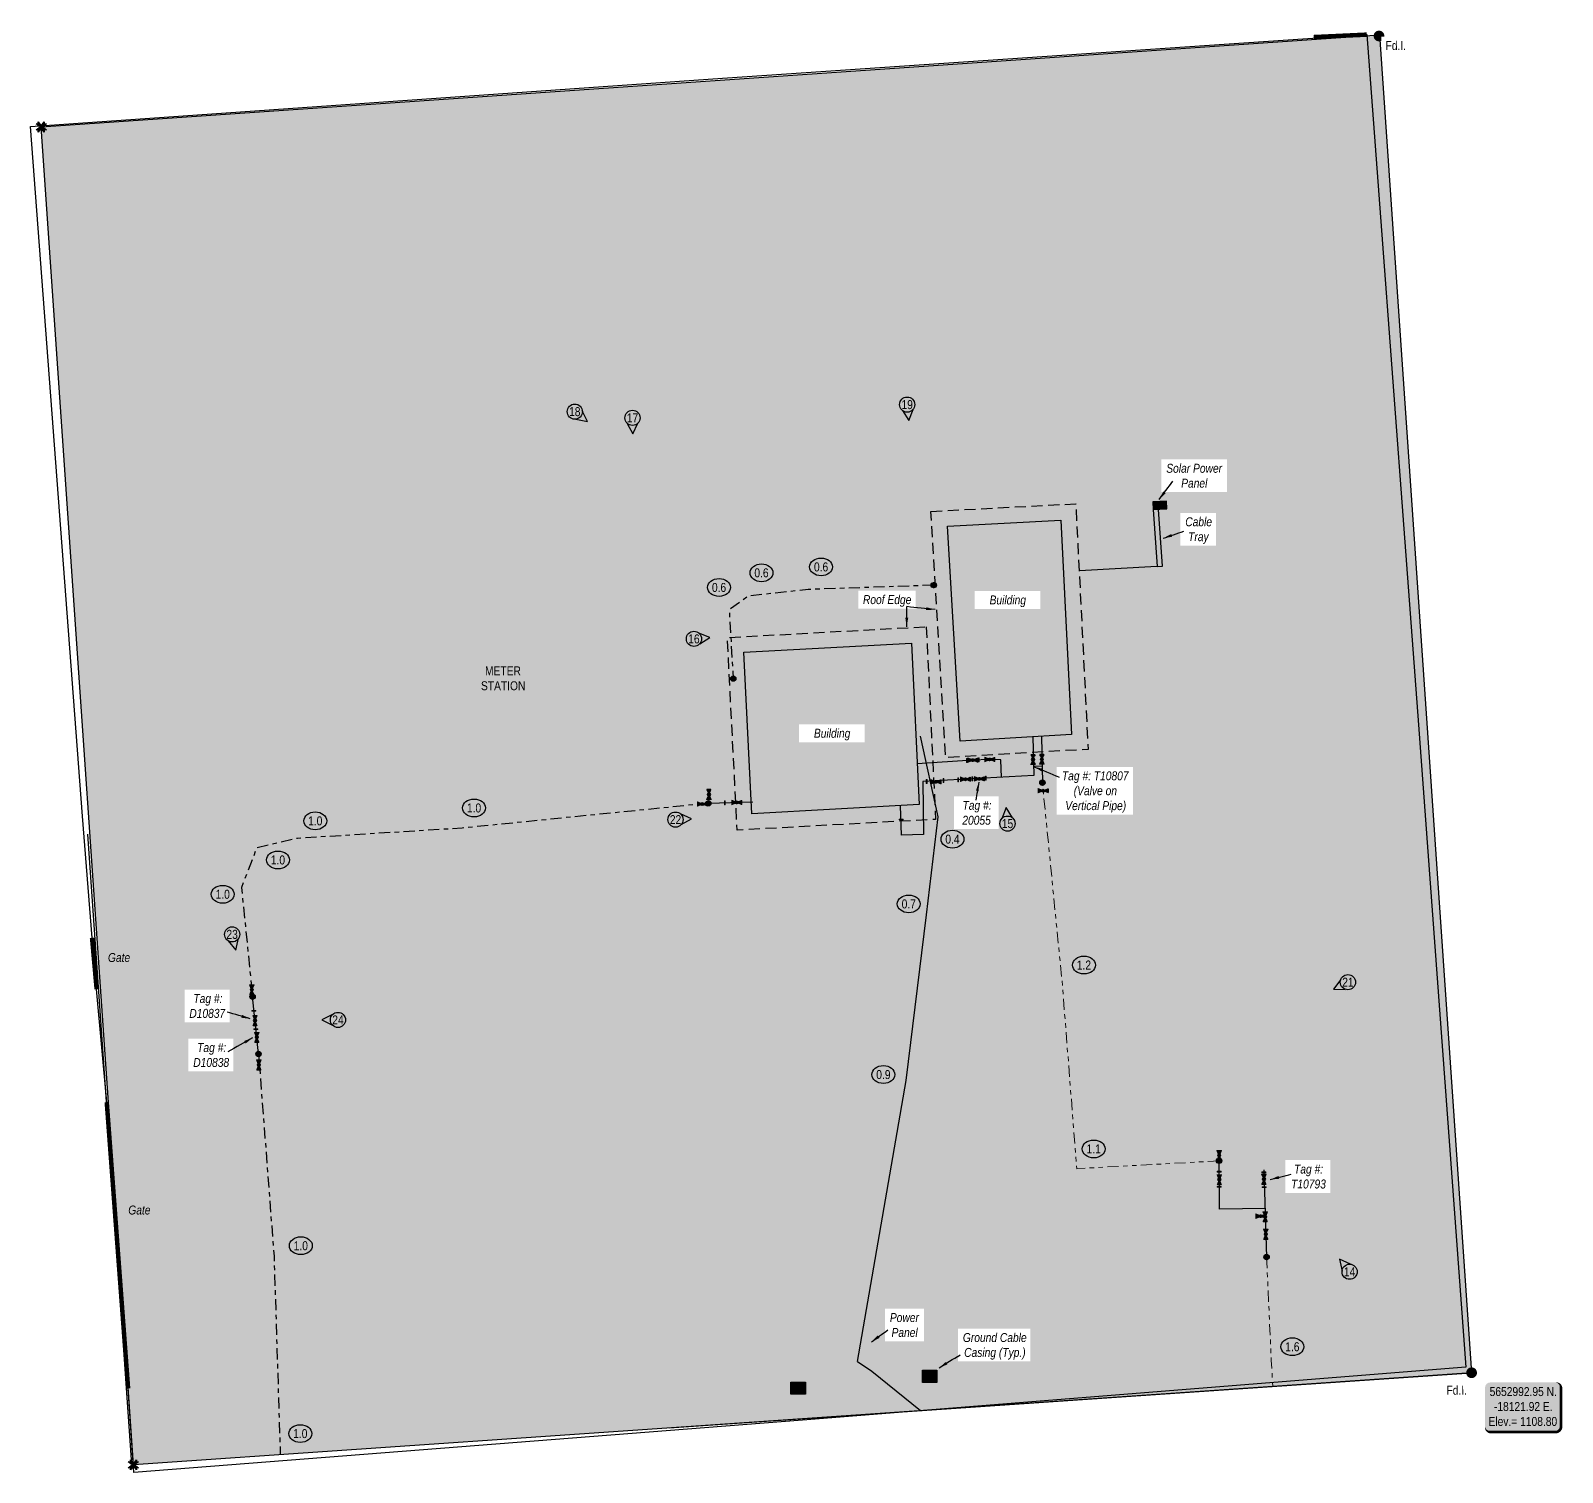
# Model space of a CAD drawing. Extents: x -19176 to -17597, y 5652440 to 5654285.
# Drawn here: x -17836.72 to -17802.46, y 5652828.64 to 5652860.9 of the extents above; entities that cross this region are included whole.
import ezdxf
from ezdxf.enums import TextEntityAlignment as Align

# ---------------------------------------------------------------- set-up
doc = ezdxf.new("R2010")
doc.units = 0
doc.header["$LTSCALE"] = 5
for name, pattern in [('CENTERLINEX3', [5, 2.5, -1, 0.5, -1]), ('CENTERLINEX33', [6.5, 2.5, -1, 0.5, -1, 0.5, -1]), ('DASHED3', [0.75, 0.5, -0.25])]:
    doc.linetypes.add(name, pattern=pattern)
for name, color, linetype in [('AS-CABLE', 224, 'foc-CABLE'), ('AS-CABLE-T', 224, 'foc-CABLE'), ('AS-FENCE', 48, 'foc-FENCE'), ('AS-FENCE-DASH', 48, 'foc-FENCE-DASH'), ('AS-PIPE-AG-CLIENT HIGH PRESSURE', 240, 'Continuous'), ('AS-PIPE-AG-CLIENT LOW PRESSURE', 182, 'Continuous'), ('AS-POWER-BURIED-ATCO PIPELINES', 241, 'foc-POWER_BURIED'), ('AS-SYMBOL', 7, 'Continuous'), ('CG-NOTES', 7, 'Continuous'), ('DETAIL-T', 7, 'Continuous'), ('F-RW', 190, 'Continuous'), ('L-MON', 1, 'Continuous'), ('L-TITLEDB-T', 4, 'Continuous'), ('P-ELEVATION', 7, 'Continuous'), ('P-PROPOSED', 10, 'Continuous'), ('P-PROPOSED-H', 21, 'Continuous')]:
    doc.layers.add(name, color=color, linetype=linetype)
for name, color, linetype, lineweight in [('AS-GENERAL', 48, 'Continuous', 18), ('EXISTING PIPE (EXIST OR HP)', 240, 'CENTERLINEX33', 20), ('T-TEXT', 48, 'Continuous', 18)]:
    doc.layers.add(name, color=color, linetype=linetype, lineweight=lineweight)
doc.layers.add('AS-STRUCTURE', color=7, linetype='Continuous', lineweight=30, true_color=0x595959)
doc.layers.add('EXISTING PIPE IP', color=7, linetype='CENTERLINEX3', lineweight=30, true_color=0x3800e0)
doc.layers.add('AS-STRUCTURE-H', color=7, linetype='Continuous', true_color=0xa8a8a8)
doc.layers.add('AS-STRUCTURE-T', color=7, linetype='Continuous', true_color=0x454545)
doc.styles.add('0.20', font='ARIALN.TTF', dxfattribs={"height": 0.2})
doc.styles.add('80', font='ARIALN.TTF', dxfattribs={"height": 10})
doc.styles.add('80L', font='ARIALN.TTF', dxfattribs={"height": 10})
doc.styles.add('foc-LtypeFont', font='ARIALN.TTF', dxfattribs={"height": 7.35})
doc.linetypes.add('foc-CABLE', pattern='A,2,-1,["C",foc-LtypeFont,S=0.2,R=0,X=-0.625,Y=-0.75],-1.24,8', length=12.24)
doc.linetypes.add('foc-FENCE', pattern='A,10,-1,["X",foc-LtypeFont,S=0.2,R=0,X=-0.625,Y=-0.75],-1.24', length=12.24)
doc.linetypes.add('foc-FENCE-DASH', pattern='A,0.5,-0.5,1,-0.5,1,-0.5,1,-0.5,1,-0.5,["X",foc-LtypeFont,S=0.2,R=0,X=-0.625,Y=-0.75],-0.5', length=7.5)
doc.linetypes.add('foc-POWER_BURIED', pattern='A,10,-1,["P",foc-LtypeFont,S=0.2,R=0,X=-0.425,Y=-0.75],-2', length=13)
doc.dimstyles.new('Compass 100', dxfattribs={"dimscale": 0.1, "dimtxt": 0.18, "dimasz": 2, "dimexe": 0.2, "dimexo": 0.0625, "dimgap": 0.5, "dimtad": 0, "dimtih": 1, "dimtoh": 1, "dimzin": 0, "dimdsep": 46, "dimtxsty": '0.20', "dimcen": 0.1, "dimse1": 1, "dimse2": 1, "dimclrd": 256, "dimclrt": 256, "dimaunit": 1, "dimadec": 4, "dimazin": 0, "dimtfac": 0.06, "dimtofl": 0, "dimtmove": 0, "dimatfit": 0, "dimfxl": 0.2, "dimtolj": 1, "dimtzin": 0, "dimlwd": -1, "dimarcsym": 0})

# ---------------------------------------------------------------- blocks, each defined once
blk = doc.blocks.new('*U39')
h = blk.add_hatch(color=254)
edge = h.paths.add_edge_path()
edge.add_line((-36.5, -28.5), (36.5, -28.5))
edge.add_arc((36.5, -22.5), 6, 270, 360)
edge.add_line((42.5, -22.5), (42.5, 21))
edge.add_arc((36.5, 21), 6, 0, 90)
edge.add_line((36.5, 27), (-36.5, 27))
edge.add_arc((-36.5, 21), 6, 90, 180)
edge.add_line((-42.5, 21), (-42.5, -22.5))
edge.add_arc((-36.5, -22.5), 6, 180, 270)
at = {"color": 1, "flags": 128}
blk.add_lwpolyline([(-36.5, -28.5, 3, 3, 0), (36.5, -28.5, 3, 3, 0.414214), (42.5, -22.5, 3, 3, 0), (42.5, 21, 3, 0, 0.414214), (36.5, 27, 0, 0, 0), (-36.5, 27, 0, 0, 0.414214), (-42.5, 21, 0, 0, 0), (-42.5, -22.5, 0, 3, 0.414214)], format="xyseb", close=True, dxfattribs=at)
blk.add_lwpolyline([(-37.5, -26.3, 0, 10, 0), (0, 0, 5, 5, 0)], format="xyseb", dxfattribs=at)
at = {"color": 1, "style": '80'}
blk.add_attdef('ENTER_TEXT_001', (-36, -5), '', height=10, dxfattribs=at)
blk = doc.blocks.new('*U103')
at = {"layer": 'CG-NOTES', "color": 182}
blk.add_lwpolyline([(0.8, 8.4), (-11.5, 13.9), (-8.4, 0.8)], dxfattribs=at)
blk.add_circle((0, 0), 8.49, dxfattribs=at)
at = {"color": 182, "style": '80L'}
blk.add_attdef('#', text='', height=10, dxfattribs=at).set_placement((0, 0), align=Align.MIDDLE_CENTER)
blk = doc.blocks.new('*U101')
at = {"layer": 'P-ELEVATION'}
h = blk.add_hatch(color=111, dxfattribs=at)
h.dxf.hatch_style = 1
edge = h.paths.add_edge_path()
edge.add_ellipse((0, 0), major_axis=(-12.8, 0), ratio=0.779302, start_angle=0, end_angle=360)
at = {"layer": 'P-ELEVATION', "color": 7, "flags": 128}
blk.add_lwpolyline([(0, 0, 12.5, 0, 0), (-22.7, -16, 0, 0, 0)], format="xyseb", dxfattribs=at)
at = {"layer": 'P-ELEVATION', "color": 7}
blk.add_ellipse((0, 0), major_axis=(-12.8, 0), ratio=0.779302, dxfattribs=at)
at = {"layer": 'P-ELEVATION', "style": '80'}
blk.add_attdef('ELEVATION', text='', height=10, dxfattribs=at).set_placement((0, 0), align=Align.MIDDLE_CENTER)
blk = doc.blocks.new('*U100')
at = {"layer": 'P-ELEVATION'}
h = blk.add_hatch(color=111, dxfattribs=at)
h.dxf.hatch_style = 1
edge = h.paths.add_edge_path()
edge.add_ellipse((0, 0), major_axis=(-12.8, 0), ratio=0.779302, start_angle=0, end_angle=360)
at = {"layer": 'P-ELEVATION', "color": 7, "flags": 128}
blk.add_lwpolyline([(0, 0, 12.5, 0, 0), (-30, -11.6, 0, 0, 0)], format="xyseb", dxfattribs=at)
at = {"layer": 'P-ELEVATION', "color": 7}
blk.add_ellipse((0, 0), major_axis=(-12.8, 0), ratio=0.779302, dxfattribs=at)
at = {"layer": 'P-ELEVATION', "style": '80'}
blk.add_attdef('ELEVATION', text='', height=10, dxfattribs=at).set_placement((0, 0), align=Align.MIDDLE_CENTER)
blk = doc.blocks.new('*U102')
at = {"layer": 'P-ELEVATION'}
h = blk.add_hatch(color=111, dxfattribs=at)
h.dxf.hatch_style = 1
edge = h.paths.add_edge_path()
edge.add_ellipse((0, 0), major_axis=(-12.8, 0), ratio=0.779302, start_angle=0, end_angle=360)
at = {"layer": 'P-ELEVATION', "color": 7, "flags": 128}
blk.add_lwpolyline([(0, 0, 12.5, 0, 0), (25.3, -6.7, 0, 0, 0)], format="xyseb", dxfattribs=at)
at = {"layer": 'P-ELEVATION', "color": 7}
blk.add_ellipse((0, 0), major_axis=(-12.8, 0), ratio=0.779302, dxfattribs=at)
at = {"layer": 'P-ELEVATION', "style": '80'}
blk.add_attdef('ELEVATION', text='', height=10, dxfattribs=at).set_placement((0, 0), align=Align.MIDDLE_CENTER)
blk = doc.blocks.new('*U98')
at = {"layer": 'P-ELEVATION'}
h = blk.add_hatch(color=111, dxfattribs=at)
h.dxf.hatch_style = 1
edge = h.paths.add_edge_path()
edge.add_ellipse((0, 0), major_axis=(-12.8, 0), ratio=0.779302, start_angle=0, end_angle=360)
at = {"layer": 'P-ELEVATION', "color": 7, "flags": 128}
blk.add_lwpolyline([(0, 0, 12.5, 0, 0), (-23.6, -15, 0, 0, 0)], format="xyseb", dxfattribs=at)
at = {"layer": 'P-ELEVATION', "color": 7}
blk.add_ellipse((0, 0), major_axis=(-12.8, 0), ratio=0.779302, dxfattribs=at)
at = {"layer": 'P-ELEVATION', "style": '80'}
blk.add_attdef('ELEVATION', text='', height=10, dxfattribs=at).set_placement((0, 0), align=Align.MIDDLE_CENTER)
blk = doc.blocks.new('*U96')
at = {"layer": 'P-ELEVATION'}
h = blk.add_hatch(color=111, dxfattribs=at)
h.dxf.hatch_style = 1
edge = h.paths.add_edge_path()
edge.add_ellipse((0, 0), major_axis=(-12.8, 0), ratio=0.779302, start_angle=0, end_angle=360)
at = {"layer": 'P-ELEVATION', "color": 7, "flags": 128}
blk.add_lwpolyline([(0, 0, 12.5, 0, 0), (-18.9, -22.1, 0, 0, 0)], format="xyseb", dxfattribs=at)
at = {"layer": 'P-ELEVATION', "color": 7}
blk.add_ellipse((0, 0), major_axis=(-12.8, 0), ratio=0.779302, dxfattribs=at)
at = {"layer": 'P-ELEVATION', "style": '80'}
blk.add_attdef('ELEVATION', text='', height=10, dxfattribs=at).set_placement((0, 0), align=Align.MIDDLE_CENTER)
blk = doc.blocks.new('*U97')
at = {"layer": 'P-ELEVATION'}
h = blk.add_hatch(color=111, dxfattribs=at)
h.dxf.hatch_style = 1
edge = h.paths.add_edge_path()
edge.add_ellipse((0, 0), major_axis=(-12.8, 0), ratio=0.779302, start_angle=0, end_angle=360)
at = {"layer": 'P-ELEVATION', "color": 7, "flags": 128}
blk.add_lwpolyline([(0, 0, 12.5, 0, 0), (-24.7, -16, 0, 0, 0)], format="xyseb", dxfattribs=at)
at = {"layer": 'P-ELEVATION', "color": 7}
blk.add_ellipse((0, 0), major_axis=(-12.8, 0), ratio=0.779302, dxfattribs=at)
at = {"layer": 'P-ELEVATION', "style": '80'}
blk.add_attdef('ELEVATION', text='', height=10, dxfattribs=at).set_placement((0, 0), align=Align.MIDDLE_CENTER)
blk = doc.blocks.new('*U99')
at = {"layer": 'P-ELEVATION'}
h = blk.add_hatch(color=111, dxfattribs=at)
h.dxf.hatch_style = 1
edge = h.paths.add_edge_path()
edge.add_ellipse((0, 0), major_axis=(-12.8, 0), ratio=0.779302, start_angle=0, end_angle=360)
at = {"layer": 'P-ELEVATION', "color": 7, "flags": 128}
blk.add_lwpolyline([(0, 0, 12.5, 0, 0), (19.6, -12.3, 0, 0, 0)], format="xyseb", dxfattribs=at)
at = {"layer": 'P-ELEVATION', "color": 7}
blk.add_ellipse((0, 0), major_axis=(-12.8, 0), ratio=0.779302, dxfattribs=at)
at = {"layer": 'P-ELEVATION', "style": '80'}
blk.add_attdef('ELEVATION', text='', height=10, dxfattribs=at).set_placement((0, 0), align=Align.MIDDLE_CENTER)
blk = doc.blocks.new('*U90')
at = {"layer": 'P-ELEVATION'}
h = blk.add_hatch(color=111, dxfattribs=at)
h.dxf.hatch_style = 1
edge = h.paths.add_edge_path()
edge.add_ellipse((0, 0), major_axis=(-12.8, 0), ratio=0.779302, start_angle=0, end_angle=360)
at = {"layer": 'P-ELEVATION', "color": 7, "flags": 128}
blk.add_lwpolyline([(0, 0, 12.5, 0, 0), (-23.8, 13.5, 0, 0, 0)], format="xyseb", dxfattribs=at)
at = {"layer": 'P-ELEVATION', "color": 7}
blk.add_ellipse((0, 0), major_axis=(-12.8, 0), ratio=0.779302, dxfattribs=at)
at = {"layer": 'P-ELEVATION', "style": '80'}
blk.add_attdef('ELEVATION', text='', height=10, dxfattribs=at).set_placement((0, 0), align=Align.MIDDLE_CENTER)
blk = doc.blocks.new('*U88')
at = {"layer": 'P-ELEVATION'}
h = blk.add_hatch(color=111, dxfattribs=at)
h.dxf.hatch_style = 1
edge = h.paths.add_edge_path()
edge.add_ellipse((0, 0), major_axis=(-12.8, 0), ratio=0.779302, start_angle=0, end_angle=360)
at = {"layer": 'P-ELEVATION', "color": 7, "flags": 128}
blk.add_lwpolyline([(0, 0, 12.5, 0, 0), (-19.9, -19.6, 0, 0, 0)], format="xyseb", dxfattribs=at)
at = {"layer": 'P-ELEVATION', "color": 7}
blk.add_ellipse((0, 0), major_axis=(-12.8, 0), ratio=0.779302, dxfattribs=at)
at = {"layer": 'P-ELEVATION', "style": '80'}
blk.add_attdef('ELEVATION', text='', height=10, dxfattribs=at).set_placement((0, 0), align=Align.MIDDLE_CENTER)
blk = doc.blocks.new('*U89')
at = {"layer": 'P-ELEVATION'}
h = blk.add_hatch(color=111, dxfattribs=at)
h.dxf.hatch_style = 1
edge = h.paths.add_edge_path()
edge.add_ellipse((0, 0), major_axis=(-12.8, 0), ratio=0.779302, start_angle=0, end_angle=360)
at = {"layer": 'P-ELEVATION', "color": 7, "flags": 128}
blk.add_lwpolyline([(0, 0, 12.5, 0, 0), (20.9, 7.8, 0, 0, 0)], format="xyseb", dxfattribs=at)
at = {"layer": 'P-ELEVATION', "color": 7}
blk.add_ellipse((0, 0), major_axis=(-12.8, 0), ratio=0.779302, dxfattribs=at)
at = {"layer": 'P-ELEVATION', "style": '80'}
blk.add_attdef('ELEVATION', text='', height=10, dxfattribs=at).set_placement((0, 0), align=Align.MIDDLE_CENTER)
blk = doc.blocks.new('VALVE')
h = blk.add_hatch(color=255)
h.dxf.hatch_style = 1
edge = h.paths.add_edge_path()
edge.add_line((-0.33, 0.24), (-1.2, 0.59))
edge.add_line((-1.2, 0.59), (-1.2, -0.59))
edge.add_line((-1.2, -0.59), (-0.33, -0.24))
edge.add_arc((0, 0), 0.411, 215.8775, 324.1225)
edge.add_line((0.33, -0.24), (1.2, -0.59))
edge.add_line((1.2, -0.59), (1.2, 0.59))
edge.add_line((1.2, 0.59), (0.33, 0.24))
edge.add_arc((0, 0), 0.411, 35.8775, 144.1225)
at = {"color": 48}
for p, q in [((-1.1, 0.44), (-1.1, -0.44)), ((-0.29, 0.12), (-1.1, 0.44)), ((0.29, 0.12), (1.1, 0.44)), ((1.1, 0.44), (1.1, -0.44)), ((-1.1, -0.44), (-0.29, -0.12)), ((1.1, -0.44), (0.29, -0.12))]:
    blk.add_line(p, q, dxfattribs=at)
for radius in [0.311, 0.11]:
    blk.add_circle((0, 0), radius, dxfattribs=at)
blk = doc.blocks.new('RISER')
h = blk.add_hatch(color=255)
h.dxf.hatch_style = 1
edge = h.paths.add_edge_path()
edge.add_arc((0, 0), 0.7, 0, 360)
blk.add_hatch(color=13).paths.add_polyline_path([(0.58, -0.15), (-0.58, -0.15, 0.774597)])
at = {"color": 13}
blk.add_line((-0.58, -0.15), (0.58, -0.15), dxfattribs=at)
blk.add_circle((0, 0), 0.6, dxfattribs=at)
blk = doc.blocks.new('Flange')
at = {"layer": 'AS-GENERAL'}
h = blk.add_hatch(color=256, dxfattribs=at)
h.dxf.hatch_style = 1
h.paths.add_polyline_path([(-0.22, 0.04), (0.23, 0.04), (0.23, -0.04), (-0.22, -0.04)])
blk.add_lwpolyline([(-0.22, 0.04), (0.23, 0.04), (0.23, -0.04), (-0.22, -0.04)], close=True, dxfattribs=at)
blk = doc.blocks.new('fdia')
at = {"color": 255, "const_width": 1}
blk.add_lwpolyline([(-0.5, 0, 1), (0.5, 0, 1)], format="xyb", close=True, dxfattribs=at)
blk = doc.blocks.new('Fdiaa')
blk.add_blockref('fdia', (0, 0))
blk = doc.blocks.new('fdib')
at = {"color": 1, "const_width": 1.6}
blk.add_lwpolyline([(-0.4, 0, 1), (0.4, 0, 1)], format="xyb", close=True, dxfattribs=at)
at = {"color": 1}
blk.add_circle((0, 0), 0.8, dxfattribs=at)
blk = doc.blocks.new('Fdibb')
blk.add_blockref('fdib', (0, 0))
blk = doc.blocks.new('fdicc')
for name in ['Fdibb', 'Fdiaa']:
    blk.add_blockref(name, (0, 0))
blk = doc.blocks.new('FDI')
blk.add_blockref('fdicc', (0, 0))
blk = doc.blocks.new('TEMP')
h = blk.add_hatch(color=255)
h.dxf.hatch_style = 1
h.paths.add_polyline_path([(0, 0.25), (-0.67, 1.15), (-0.67, 0.67), (-1.15, 0.67), (-0.25, 0), (-1.15, -0.67), (-0.67, -0.67), (-0.67, -1.15), (0, -0.25), (0.67, -1.15), (0.67, -0.67), (1.15, -0.67), (0.25, 0), (1.15, 0.67), (0.67, 0.67), (0.67, 1.15)])
h.paths.add_polyline_path([(0.57, 0.85), (0.57, 0.57), (0.85, 0.57), (0.08, 0), (0.85, -0.57), (0.57, -0.57), (0.57, -0.85), (0, -0.08), (-0.57, -0.85), (-0.57, -0.57), (-0.85, -0.57), (-0.08, 0), (-0.85, 0.57), (-0.57, 0.57), (-0.57, 0.85), (0, 0.08)], flags=16)
h = blk.add_hatch(color=1)
h.dxf.hatch_style = 1
h.paths.add_polyline_path([(0, 0.08), (-0.57, 0.85), (-0.57, 0.57), (-0.85, 0.57), (-0.08, 0), (-0.85, -0.57), (-0.57, -0.57), (-0.57, -0.85), (0, -0.08), (0.57, -0.85), (0.57, -0.57), (0.85, -0.57), (0.08, 0), (0.85, 0.57), (0.57, 0.57), (0.57, 0.85)])
at = {"color": 1}
for p, q in [((-0.08, 0), (0.08, 0)), ((0, 0.08), (0, -0.08))]:
    blk.add_line(p, q, dxfattribs=at)
at = {"color": 255, "flags": 128}
blk.add_lwpolyline([(-0.25, 0), (-1.15, 0.67), (-0.67, 0.67), (-0.67, 1.15), (0, 0.25), (0.67, 1.15), (0.67, 0.67), (1.15, 0.67), (0.25, 0), (1.15, -0.67), (0.67, -0.67), (0.67, -1.15), (0, -0.25), (-0.67, -1.15), (-0.67, -0.67), (-1.15, -0.67)], close=True, dxfattribs=at)
at = {"color": 1, "flags": 128}
blk.add_lwpolyline([(-0.08, 0), (-0.85, 0.57), (-0.57, 0.57), (-0.57, 0.85), (0, 0.08), (0.57, 0.85), (0.57, 0.57), (0.85, 0.57), (0.08, 0), (0.85, -0.57), (0.57, -0.57), (0.57, -0.85), (0, -0.08), (-0.57, -0.85), (-0.57, -0.57), (-0.85, -0.57)], close=True, dxfattribs=at)
blk = doc.blocks.new('*U91')
at = {"layer": 'P-ELEVATION'}
h = blk.add_hatch(color=111, dxfattribs=at)
h.dxf.hatch_style = 1
edge = h.paths.add_edge_path()
edge.add_ellipse((0, 0), major_axis=(-12.8, 0), ratio=0.779302, start_angle=0, end_angle=360)
at = {"layer": 'P-ELEVATION', "color": 7, "flags": 128}
blk.add_lwpolyline([(0, 0, 12.5, 0, 0), (-13.5, -22.6, 0, 0, 0)], format="xyseb", dxfattribs=at)
at = {"layer": 'P-ELEVATION', "color": 7}
blk.add_ellipse((0, 0), major_axis=(-12.8, 0), ratio=0.779302, dxfattribs=at)
at = {"layer": 'P-ELEVATION', "style": '80'}
blk.add_attdef('ELEVATION', text='', height=10, dxfattribs=at).set_placement((0, 0), align=Align.MIDDLE_CENTER)
blk = doc.blocks.new('*U92')
at = {"layer": 'P-ELEVATION'}
h = blk.add_hatch(color=111, dxfattribs=at)
h.dxf.hatch_style = 1
edge = h.paths.add_edge_path()
edge.add_ellipse((0, 0), major_axis=(-12.8, 0), ratio=0.779302, start_angle=0, end_angle=360)
at = {"layer": 'P-ELEVATION', "color": 7, "flags": 128}
blk.add_lwpolyline([(0, 0, 12.5, 0, 0), (11.3, -25.1, 0, 0, 0)], format="xyseb", dxfattribs=at)
at = {"layer": 'P-ELEVATION', "color": 7}
blk.add_ellipse((0, 0), major_axis=(-12.8, 0), ratio=0.779302, dxfattribs=at)
at = {"layer": 'P-ELEVATION', "style": '80'}
blk.add_attdef('ELEVATION', text='', height=10, dxfattribs=at).set_placement((0, 0), align=Align.MIDDLE_CENTER)
blk = doc.blocks.new('*U93')
at = {"layer": 'P-ELEVATION'}
h = blk.add_hatch(color=111, dxfattribs=at)
h.dxf.hatch_style = 1
edge = h.paths.add_edge_path()
edge.add_ellipse((0, 0), major_axis=(-12.8, 0), ratio=0.779302, start_angle=0, end_angle=360)
at = {"layer": 'P-ELEVATION', "color": 7, "flags": 128}
blk.add_lwpolyline([(0, 0, 12.5, 0, 0), (-14.7, -25.9, 0, 0, 0)], format="xyseb", dxfattribs=at)
at = {"layer": 'P-ELEVATION', "color": 7}
blk.add_ellipse((0, 0), major_axis=(-12.8, 0), ratio=0.779302, dxfattribs=at)
at = {"layer": 'P-ELEVATION', "style": '80'}
blk.add_attdef('ELEVATION', text='', height=10, dxfattribs=at).set_placement((0, 0), align=Align.MIDDLE_CENTER)
blk = doc.blocks.new('*U94')
at = {"layer": 'P-ELEVATION'}
h = blk.add_hatch(color=111, dxfattribs=at)
h.dxf.hatch_style = 1
edge = h.paths.add_edge_path()
edge.add_ellipse((0, 0), major_axis=(-12.8, 0), ratio=0.779302, start_angle=0, end_angle=360)
at = {"layer": 'P-ELEVATION', "color": 7, "flags": 128}
blk.add_lwpolyline([(0, 0, 12.5, 0, 0), (-14.6, -25.2, 0, 0, 0)], format="xyseb", dxfattribs=at)
at = {"layer": 'P-ELEVATION', "color": 7}
blk.add_ellipse((0, 0), major_axis=(-12.8, 0), ratio=0.779302, dxfattribs=at)
at = {"layer": 'P-ELEVATION', "style": '80'}
blk.add_attdef('ELEVATION', text='', height=10, dxfattribs=at).set_placement((0, 0), align=Align.MIDDLE_CENTER)
blk = doc.blocks.new('*U95')
at = {"layer": 'P-ELEVATION'}
h = blk.add_hatch(color=111, dxfattribs=at)
h.dxf.hatch_style = 1
edge = h.paths.add_edge_path()
edge.add_ellipse((0, 0), major_axis=(-12.8, 0), ratio=0.779302, start_angle=0, end_angle=360)
at = {"layer": 'P-ELEVATION', "color": 7, "flags": 128}
blk.add_lwpolyline([(0, 0, 12.5, 0, 0), (-15.9, 24.9, 0, 0, 0)], format="xyseb", dxfattribs=at)
at = {"layer": 'P-ELEVATION', "color": 7}
blk.add_ellipse((0, 0), major_axis=(-12.8, 0), ratio=0.779302, dxfattribs=at)
at = {"layer": 'P-ELEVATION', "style": '80'}
blk.add_attdef('ELEVATION', text='', height=10, dxfattribs=at).set_placement((0, 0), align=Align.MIDDLE_CENTER)
blk = doc.blocks.new('*U105')
at = {"layer": 'CG-NOTES', "color": 182}
blk.add_lwpolyline([(5.5, 6.5), (-1.5, 17.9), (-6.5, 5.5)], dxfattribs=at)
blk.add_circle((0, 0), 8.49, dxfattribs=at)
at = {"color": 182, "style": '80L'}
blk.add_attdef('#', text='', height=10, dxfattribs=at).set_placement((0, 0), align=Align.MIDDLE_CENTER)
blk = doc.blocks.new('*U104')
at = {"layer": 'CG-NOTES', "color": 182}
blk.add_lwpolyline([(6.5, -5.5), (17.9, 1.5), (5.5, 6.5)], dxfattribs=at)
blk.add_circle((0, 0), 8.49, dxfattribs=at)
at = {"color": 182, "style": '80L'}
blk.add_attdef('#', text='', height=10, dxfattribs=at).set_placement((0, 0), align=Align.MIDDLE_CENTER)
blk = doc.blocks.new('*U106')
at = {"layer": 'CG-NOTES', "color": 182}
blk.add_lwpolyline([(-5.9, -6.1), (0.2, -18), (6.1, -5.9)], dxfattribs=at)
blk.add_circle((0, 0), 8.49, dxfattribs=at)
at = {"color": 182, "style": '80L'}
blk.add_attdef('#', text='', height=10, dxfattribs=at).set_placement((0, 0), align=Align.MIDDLE_CENTER)
blk = doc.blocks.new('*U107')
at = {"layer": 'CG-NOTES', "color": 182}
blk.add_lwpolyline([(1, -8.4), (14.1, -11.2), (8.4, 1)], dxfattribs=at)
blk.add_circle((0, 0), 8.49, dxfattribs=at)
at = {"color": 182, "style": '80L'}
blk.add_attdef('#', text='', height=10, dxfattribs=at).set_placement((0, 0), align=Align.MIDDLE_CENTER)
blk = doc.blocks.new('*U112')
at = {"layer": 'CG-NOTES', "color": 182}
blk.add_lwpolyline([(-5.3, -6.6), (1.9, -17.9), (6.6, -5.3)], dxfattribs=at)
blk.add_circle((0, 0), 8.49, dxfattribs=at)
at = {"color": 182, "style": '80L'}
blk.add_attdef('#', text='', height=10, dxfattribs=at).set_placement((0, 0), align=Align.MIDDLE_CENTER)
blk = doc.blocks.new('*U109')
at = {"layer": 'CG-NOTES', "color": 182}
blk.add_lwpolyline([(-8, 2.9), (-16.3, -7.7), (-2.9, -8)], dxfattribs=at)
blk.add_circle((0, 0), 8.49, dxfattribs=at)
at = {"color": 182, "style": '80L'}
blk.add_attdef('#', text='', height=10, dxfattribs=at).set_placement((0, 0), align=Align.MIDDLE_CENTER)
blk = doc.blocks.new('*U110')
at = {"layer": 'CG-NOTES', "color": 182}
blk.add_lwpolyline([(6.3, -5.6), (18, 1), (5.6, 6.3)], dxfattribs=at)
blk.add_circle((0, 0), 8.49, dxfattribs=at)
at = {"color": 182, "style": '80L'}
blk.add_attdef('#', text='', height=10, dxfattribs=at).set_placement((0, 0), align=Align.MIDDLE_CENTER)
blk = doc.blocks.new('*U111')
at = {"layer": 'CG-NOTES', "color": 182}
blk.add_lwpolyline([(-4.4, -7.3), (4.3, -17.5), (7.3, -4.4)], dxfattribs=at)
blk.add_circle((0, 0), 8.49, dxfattribs=at)
at = {"color": 182, "style": '80L'}
blk.add_attdef('#', text='', height=10, dxfattribs=at).set_placement((0, 0), align=Align.MIDDLE_CENTER)
blk = doc.blocks.new('*U113')
at = {"layer": 'CG-NOTES', "color": 182}
blk.add_lwpolyline([(-6, 6), (-18, 0.1), (-6, -6)], dxfattribs=at)
blk.add_circle((0, 0), 8.49, dxfattribs=at)
at = {"color": 182, "style": '80L'}
blk.add_attdef('#', text='', height=10, dxfattribs=at).set_placement((0, 0), align=Align.MIDDLE_CENTER)

msp = doc.modelspace()

# ---------------------------------------------------------------- hatches: boundary and pattern name
at = {"layer": 'AS-CABLE'}
h = msp.add_hatch(color=256, dxfattribs=at)
h.dxf.hatch_style = 1
h.paths.add_polyline_path([(-17811.612, 5652850.179), (-17811.307, 5652850.195), (-17811.317, 5652850.371), (-17811.622, 5652850.354)])
at = {"layer": 'AS-POWER-BURIED-ATCO PIPELINES'}
h = msp.add_hatch(color=256, dxfattribs=at)
h.dxf.hatch_style = 1
h.paths.add_polyline_path([(-17811.496, 5652850.185), (-17811.612, 5652850.179), (-17811.523, 5652848.911), (-17811.407, 5652848.917)])
at = {"layer": 'AS-STRUCTURE'}
h = msp.add_hatch(color=256, dxfattribs=at)
h.dxf.hatch_style = 1
h.paths.add_polyline_path([(-17819.716, 5652830.661), (-17819.389, 5652830.661), (-17819.389, 5652830.39), (-17819.716, 5652830.39)])
h = msp.add_hatch(color=256, dxfattribs=at)
h.dxf.hatch_style = 1
h.paths.add_polyline_path([(-17816.776, 5652830.927), (-17816.449, 5652830.927), (-17816.449, 5652830.655), (-17816.776, 5652830.655)])
at = {"layer": 'AS-STRUCTURE-H'}
h = msp.add_hatch(color=256, dxfattribs=at)
h.dxf.hatch_style = 1
h.paths.add_polyline_path([(-17816.213, 5652849.809), (-17813.677, 5652849.943), (-17813.437, 5652845.147), (-17815.929, 5652845.002)])
h = msp.add_hatch(color=256, dxfattribs=at)
h.dxf.hatch_style = 1
h.paths.add_polyline_path([(-17817.021, 5652847.193), (-17816.848, 5652843.582), (-17820.587, 5652843.378), (-17820.771, 5652846.988)])
at = {"layer": 'P-PROPOSED-H'}
h = msp.add_hatch(color=256, dxfattribs=at)
h.dxf.hatch_style = 1
h.paths.add_polyline_path([(-17834.422, 5652828.811), (-17836.482, 5652858.74), (-17806.553, 5652860.801), (-17804.492, 5652830.871)])

# ---------------------------------------------------------------- linework, layer by layer
at = {"layer": 'AS-CABLE'}
msp.add_lwpolyline([(-17811.612, 5652850.179), (-17811.307, 5652850.195), (-17811.317, 5652850.371), (-17811.622, 5652850.354)], close=True, dxfattribs=at)
at = {"layer": 'AS-CABLE', "const_width": 0.2, "flags": 128}
msp.add_lwpolyline([(-17817.709, 5652831.286), (-17818.754, 5652831.261)], dxfattribs=at)
at = {"layer": 'AS-FENCE', "flags": 128}
for points in [[(-17835.018, 5652836.923), (-17835.244, 5652839.449)], [(-17834.413, 5652828.642), (-17834.54, 5652830.518)]]:
    msp.add_lwpolyline(points, dxfattribs=at)
at = {"layer": 'AS-FENCE-DASH', "ltscale": 0.02, "flags": 128}
msp.add_lwpolyline([(-17835.347, 5652840.599), (-17835.558, 5652843.321), (-17836.72, 5652858.751), (-17821.249, 5652859.832), (-17806.835, 5652860.806), (-17805.681, 5652845.368), (-17804.619, 5652830.994), (-17819.46, 5652829.809), (-17834.413, 5652828.642)], dxfattribs=at)
at = {"layer": 'AS-GENERAL', "const_width": 0.1, "flags": 128}
for points in [[(-17808.022, 5652860.751), (-17806.835, 5652860.806)], [(-17835.244, 5652839.449), (-17835.347, 5652840.599)], [(-17835.018, 5652836.923), (-17834.54, 5652830.518)]]:
    msp.add_lwpolyline(points, dxfattribs=at)
at = {"layer": 'AS-PIPE-AG-CLIENT HIGH PRESSURE', "ltscale": 0.02}
msp.add_line((-17814.289, 5652844.443), (-17814.099, 5652844.449), dxfattribs=at)
at = {"layer": 'AS-PIPE-AG-CLIENT HIGH PRESSURE', "ltscale": 0.02, "flags": 128}
for points in [[(-17814.308, 5652845.096), (-17814.283, 5652844.229), (-17816.766, 5652844.096), (-17816.751, 5652842.914), (-17817.243, 5652842.894), (-17817.264, 5652843.557)], [(-17814.111, 5652845.108), (-17814.092, 5652844.07)], [(-17815.003, 5652844.19), (-17815.024, 5652844.579), (-17815.271, 5652844.591), (-17815.651, 5652844.576), (-17816.892, 5652844.496)], [(-17809.105, 5652834.548), (-17810.128, 5652834.528), (-17810.14, 5652835.612)], [(-17809.142, 5652835.407), (-17809.078, 5652833.46)]]:
    msp.add_lwpolyline(points, dxfattribs=at)
at = {"layer": 'AS-PIPE-AG-CLIENT LOW PRESSURE', "ltscale": 0.02, "flags": 128}
for points in [[(-17821.561, 5652843.61), (-17820.565, 5652843.646)], [(-17831.624, 5652838.004), (-17831.757, 5652839.286)]]:
    msp.add_lwpolyline(points, dxfattribs=at)
at = {"layer": 'AS-POWER-BURIED-ATCO PIPELINES'}
msp.add_lwpolyline([(-17811.496, 5652850.185), (-17811.612, 5652850.179), (-17811.523, 5652848.911), (-17811.407, 5652848.917)], close=True, dxfattribs=at)
at = {"layer": 'AS-POWER-BURIED-ATCO PIPELINES', "ltscale": 0.02, "flags": 128}
for points in [[(-17813.26, 5652848.819), (-17811.53, 5652848.914)], [(-17818.224, 5652831.122), (-17817.141, 5652837.408), (-17816.687, 5652841.112), (-17816.42, 5652843.305), (-17816.814, 5652845.112)], [(-17818.224, 5652831.122), (-17817.907, 5652830.903), (-17816.819, 5652830.023)]]:
    msp.add_lwpolyline(points, dxfattribs=at)
at = {"layer": 'AS-STRUCTURE', "linetype": 'DASHED3', "ltscale": 0.1, "flags": 128}
for points in [[(-17816.583, 5652850.14), (-17813.344, 5652850.311), (-17813.07, 5652844.817), (-17816.257, 5652844.632)], [(-17816.688, 5652847.561), (-17816.481, 5652843.251), (-17820.918, 5652843.009), (-17821.138, 5652847.318)]]:
    msp.add_lwpolyline(points, close=True, dxfattribs=at)
at = {"layer": 'AS-STRUCTURE', "flags": 128}
for points in [[(-17816.213, 5652849.809), (-17813.677, 5652849.943), (-17813.437, 5652845.147), (-17815.929, 5652845.002)], [(-17817.021, 5652847.193), (-17816.848, 5652843.582), (-17820.587, 5652843.378), (-17820.771, 5652846.988)]]:
    msp.add_lwpolyline(points, close=True, dxfattribs=at)
at = {"layer": 'AS-STRUCTURE'}
for points in [[(-17819.716, 5652830.661), (-17819.389, 5652830.661), (-17819.389, 5652830.39), (-17819.716, 5652830.39)], [(-17816.776, 5652830.927), (-17816.449, 5652830.927), (-17816.449, 5652830.655), (-17816.776, 5652830.655)]]:
    msp.add_lwpolyline(points, close=True, dxfattribs=at)
at = {"layer": 'EXISTING PIPE (EXIST OR HP)', "ltscale": 0.02, "flags": 128}
for points in [[(-17810.14, 5652835.612), (-17813.321, 5652835.436), (-17813.655, 5652839.672), (-17814.092, 5652844.07)], [(-17809.078, 5652833.46), (-17808.972, 5652831.153), (-17808.939, 5652830.565)]]:
    msp.add_lwpolyline(points, dxfattribs=at)
at = {"layer": 'EXISTING PIPE IP', "ltscale": 0.02, "flags": 128}
for points in [[(-17816.522, 5652848.49), (-17819.333, 5652848.394), (-17820.668, 5652848.248), (-17821.097, 5652847.937), (-17821.006, 5652846.399)], [(-17821.561, 5652843.61), (-17827.072, 5652843.054), (-17830.753, 5652842.825), (-17831.664, 5652842.612), (-17832.006, 5652841.73), (-17831.757, 5652839.286)], [(-17831.624, 5652838.004), (-17831.277, 5652833.481), (-17831.142, 5652829.19), (-17831.139, 5652829.037)]]:
    msp.add_lwpolyline(points, dxfattribs=at)
at = {"layer": 'F-RW'}
for p, q in [((-17835.448, 5652842.92), (-17834.466, 5652828.819)), ((-17822.437, 5652829.636), (-17804.492, 5652830.871))]:
    msp.add_line(p, q, dxfattribs=at)

# ---------------------------------------------------------------- block references
at = {"xscale": 0.02, "yscale": 0.02, "zscale": 0.02}
for name, p, values in [('*U93', (-17820.374, 5652848.766), {'ELEVATION': '0.6'}), ('*U94', (-17819.041, 5652848.898), {'ELEVATION': '0.6'}), ('*U92', (-17821.323, 5652848.439), {'ELEVATION': '0.6'}), ('*U91', (-17826.803, 5652843.506), {'ELEVATION': '1.0'}), ('*U88', (-17830.355, 5652843.217), {'ELEVATION': '1.0'}), ('*U90', (-17831.189, 5652842.343), {'ELEVATION': '1.0'}), ('*U89', (-17832.424, 5652841.575), {'ELEVATION': '1.0'}), ('*U99', (-17817.08, 5652841.359), {'ELEVATION': '0.7'}), ('*U97', (-17813.162, 5652839.992), {'ELEVATION': '1.2'}), ('*U102', (-17817.648, 5652837.542), {'ELEVATION': '0.9'}), ('*U96', (-17812.944, 5652835.878), {'ELEVATION': '1.1'}), ('*U100', (-17830.678, 5652833.713), {'ELEVATION': '1.0'}), ('*U98', (-17808.501, 5652831.453), {'ELEVATION': '1.6'}), ('*U101', (-17830.689, 5652829.51), {'ELEVATION': '1.0'})]:
    msp.add_blockref(name, p, dxfattribs=at).add_auto_attribs(values)
at = {"layer": 'AS-SYMBOL', "xscale": 0.1, "yscale": 0.1, "zscale": 0.1}
for name, p in [('RISER', (-17816.522, 5652848.49)), ('RISER', (-17821.006, 5652846.399)), ('VALVE', (-17815.271, 5652844.591)), ('VALVE', (-17815.651, 5652844.576)), ('VALVE', (-17816.473, 5652844.09)), ('VALVE', (-17815.814, 5652844.147)), ('VALVE', (-17815.503, 5652844.157)), ('RISER', (-17814.092, 5652844.07)), ('VALVE', (-17821.698, 5652843.594)), ('RISER', (-17821.561, 5652843.61)), ('VALVE', (-17820.929, 5652843.629)), ('VALVE', (-17814.075, 5652843.892)), ('RISER', (-17831.757, 5652839.286)), ('RISER', (-17831.624, 5652838.004)), ('RISER', (-17810.14, 5652835.612)), ('VALVE', (-17809.209, 5652834.374)), ('RISER', (-17809.078, 5652833.46))]:
    msp.add_blockref(name, p, dxfattribs=at)
at = {"layer": 'AS-SYMBOL'}
for name, p, xscale, yscale, zscale, rotation in [('VALVE', (-17814.301, 5652844.588), 0.1, 0.1, 0.1, 270), ('Flange', (-17814.296, 5652844.681), 0.2, 0.2, 0.2, 180), ('VALVE', (-17814.102, 5652844.594), 0.1, 0.1, 0.1, 270), ('Flange', (-17814.103, 5652844.677), 0.2, 0.2, 0.2, 180), ('Flange', (-17815.783, 5652844.568), 0.2, 0.2, 0.2, 270), ('Flange', (-17815.512, 5652844.582), 0.2, 0.2, 0.2, 270), ('Flange', (-17814.295, 5652844.497), 0.2, 0.2, 0.2, 180), ('Flange', (-17814.1, 5652844.504), 0.2, 0.2, 0.2, 180), ('Flange', (-17816.68, 5652844.101), 0.2, 0.2, 0.2, 270), ('Flange', (-17816.305, 5652844.121), 0.2, 0.2, 0.2, 270), ('Flange', (-17815.977, 5652844.138), 0.2, 0.2, 0.2, 270), ('Flange', (-17815.658, 5652844.156), 0.2, 0.2, 0.2, 270), ('Flange', (-17815.354, 5652844.172), 0.2, 0.2, 0.2, 270), ('VALVE', (-17821.549, 5652843.806), 0.1, 0.1, 0.1, 270), ('Flange', (-17821.191, 5652843.624), 0.2, 0.2, 0.2, 270), ('Flange', (-17817.249, 5652843.249), 0.2, 0.2, 0.2, 180), ('VALVE', (-17831.775, 5652839.441), 0.1, 0.1, 0.1, 90), ('Flange', (-17831.724, 5652838.967), 0.2, 0.2, 0.2, 180), ('VALVE', (-17831.702, 5652838.75), 0.1, 0.1, 0.1, 90), ('Flange', (-17831.682, 5652838.555), 0.2, 0.2, 0.2, 180), ('VALVE', (-17831.663, 5652838.375), 0.1, 0.1, 0.1, 90), ('VALVE', (-17831.617, 5652837.76), 0.1, 0.1, 0.1, 90), ('VALVE', (-17810.137, 5652835.735), 0.1, 0.1, 0.1, 90), ('VALVE', (-17810.134, 5652835.191), 0.1, 0.1, 0.1, 90), ('Flange', (-17810.138, 5652835.369), 0.2, 0.2, 0.2, 180), ('VALVE', (-17809.136, 5652835.201), 0.1, 0.1, 0.1, 90), ('Flange', (-17809.141, 5652835.355), 0.2, 0.2, 0.2, 180), ('Flange', (-17810.134, 5652835.029), 0.2, 0.2, 0.2, 180), ('Flange', (-17809.13, 5652835.022), 0.2, 0.2, 0.2, 180), ('VALVE', (-17809.108, 5652834.362), 0.1, 0.1, 0.1, 90), ('VALVE', (-17809.095, 5652833.971), 0.1, 0.1, 0.1, 90)]:
    msp.add_blockref(name, p, dxfattribs=dict(at, xscale=xscale, yscale=yscale, zscale=zscale, rotation=rotation))
at = {"layer": 'CG-NOTES', "xscale": 0.02, "yscale": 0.02, "zscale": 0.02}
for name, p, values in [('*U107', (-17824.55, 5652852.372), {'#': '18'}), ('*U112', (-17817.116, 5652852.529), {'#': '19'}), ('*U106', (-17823.259, 5652852.232), {'#': '17'}), ('*U104', (-17821.885, 5652847.288), {'#': '16'}), ('*U110', (-17822.297, 5652843.245), {'#': '22'}), ('*U105', (-17814.871, 5652843.156), {'#': '15'}), ('*U111', (-17832.214, 5652840.678), {'#': '23'}), ('*U109', (-17807.258, 5652839.608), {'#': '21'}), ('*U113', (-17829.847, 5652838.764), {'#': '24'}), ('*U103', (-17807.22, 5652833.131), {'#': '14'})]:
    msp.add_blockref(name, p, dxfattribs=at).add_auto_attribs(values)
at = {"layer": 'DETAIL-T', "color": 3}
ref = msp.add_blockref('*U39', (-17803.342, 5652830.115), dxfattribs=dict(at, xscale=0.02, yscale=0.02, zscale=0.02))
ref.add_attrib('ENTER_TEXT_001', '5652992.95 N.', (-17804.088, 5652830.35), dxfattribs={"layer": '0', "color": 1, "height": 0.2, "style": '80'})
ref.add_attrib('ENTER_TEXT_002', '-18121.92 E.', (-17803.992, 5652830.016), dxfattribs={"layer": '0', "color": 1, "height": 0.2, "style": '80'})
ref.add_attrib('ENTER_TEXT_003', 'Elev.= 1108.80', (-17804.113, 5652829.682), dxfattribs={"layer": '0', "color": 1, "height": 0.2, "style": '80'})
at = {"layer": 'L-MON', "xscale": 0.1, "yscale": 0.1, "zscale": 0.1}
for p in [(-17806.563, 5652860.775), (-17804.492, 5652830.871)]:
    msp.add_blockref('FDI', p, dxfattribs=at)
at = {"layer": 'L-MON', "color": 1, "xscale": 0.1, "yscale": 0.1, "zscale": 0.1}
for p in [(-17836.482, 5652858.74), (-17834.422, 5652828.811)]:
    msp.add_blockref('TEMP', p, dxfattribs=at)

# ---------------------------------------------------------------- texts
at = {"layer": 'L-TITLEDB-T', "insert": (-17826.654, 5652846.673), "char_height": 0.2, "attachment_point": 1, "style": '80L'}
msp.add_mtext_dynamic_manual_height_columns('\\pi0.097112;METER\\P\\pi0.0061842;STATION', width=0.97581, gutter_width=50, heights=[0], dxfattribs=at)
at = {"layer": 'T-TEXT', "char_height": 0.2, "attachment_point": 1, "style": '80L'}
for s, width, insert in [('{\\fArial Narrow|b0|i1|c0|p34;Gate}', 0.49313, (-17834.991, 5652840.26)), ('{\\fArial Narrow|b0|i1|c0|p34; Gate}', 0.55684, (-17834.6, 5652834.611))]:
    msp.add_mtext_dynamic_manual_height_columns(s, width=width, gutter_width=50, heights=[0], dxfattribs=dict(at, insert=insert))

# ---------------------------------------------------------------- next in the draw order: texts
at = {"layer": 'AS-CABLE-T', "char_height": 0.2, "attachment_point": 1, "style": '80L', "bg_fill": 2}
for s, width, insert in [('\\pi0.0091173;{\\fArial Narrow|b0|i1|c0|p34;Solar Power\\P\\pi0.34254;Panel}', 1.26967, (-17811.33, 5652851.205)), ('\\pi0.0065252;{\\fArial Narrow|b0|i1|c0|p34;Power\\P\\pi0.043292;Panel}', 0.67117, (-17817.509, 5652832.206))]:
    msp.add_mtext_dynamic_manual_height_columns(s, width=width, gutter_width=50, heights=[0], dxfattribs=dict(at, insert=insert))
at = {"layer": 'AS-POWER-BURIED-ATCO PIPELINES', "insert": (-17810.907, 5652850.008), "char_height": 0.2, "attachment_point": 1, "style": '80L', "bg_fill": 2}
msp.add_mtext_dynamic_manual_height_columns('\\pi0.011368;{\\fArial Narrow|b0|i1|c0|p34;Cable\\P\\pi0.075557;Tray}', width=0.59477, gutter_width=50, heights=[0], dxfattribs=at)
at = {"layer": 'AS-STRUCTURE-T', "char_height": 0.2, "attachment_point": 1, "style": '80L', "bg_fill": 2}
for s, width, insert in [('{\\fArial Narrow|b0|i1|c0|p34;Roof Edge}', 1.07894, (-17818.105, 5652848.267)), ('\\pi0.23251;{\\fArial Narrow|b0|i1|c0|p34;Building}', 1.26967, (-17815.505, 5652848.259)), ('\\pi0.23251;{\\fArial Narrow|b0|i1|c0|p34;Building}', 1.26967, (-17819.434, 5652845.277))]:
    msp.add_mtext_dynamic_manual_height_columns(s, width=width, gutter_width=50, heights=[0], dxfattribs=dict(at, insert=insert))

# ---------------------------------------------------------------- next in the draw order: linework, layer by layer
at = {"layer": 'P-PROPOSED'}
msp.add_lwpolyline([(-17834.422, 5652828.811), (-17836.482, 5652858.74), (-17806.553, 5652860.801), (-17804.492, 5652830.871)], close=True, dxfattribs=at)

# ---------------------------------------------------------------- next in the draw order: leaders
at = {"layer": 'AS-CABLE-T', "path_type": 1}
for points in [[(-17811.481, 5652850.406), (-17811.172, 5652850.819)], [(-17817.916, 5652831.559), (-17817.55, 5652831.829)]]:
    msp.add_leader(points, dimstyle='Compass 100', override={"dimgap": 0.5, "dimtad": 0, "dimclrd": 256}, dxfattribs=at)
at = {"layer": 'AS-POWER-BURIED-ATCO PIPELINES', "path_type": 1}
msp.add_leader([(-17811.389, 5652849.54), (-17810.928, 5652849.696)], dimstyle='Compass 100', override={"dimgap": 0.5, "dimtad": 0, "dimclrd": 256}, dxfattribs=at)
at = {"layer": 'AS-STRUCTURE-T', "path_type": 1}
for points in [[(-17817.127, 5652847.561), (-17817.122, 5652848.009)], [(-17816.491, 5652847.943), (-17817.122, 5652848.009)]]:
    msp.add_leader(points, dimstyle='Compass 100', override={"dimgap": 0.5, "dimtad": 0}, dxfattribs=at)

# ---------------------------------------------------------------- next in the draw order: texts
at = {"layer": 'L-MON', "char_height": 0.2, "width": 0.44088, "attachment_point": 2, "rotation": 0.1411, "style": '80L', "bg_fill": 2}
for insert in [(-17806.187, 5652860.662), (-17804.825, 5652830.58)]:
    msp.add_mtext('Fd.I.', dxfattribs=dict(at, insert=insert))
at = {"layer": 'T-TEXT', "char_height": 0.2, "attachment_point": 1, "style": '80L', "bg_fill": 2}
for s, width, insert in [('\\pi0.015256;{\\fArial Narrow|b0|i1|c0|p34;Tag #: T10807\\P\\pi0.27931;(Valve on \\P\\pi0.090359;Vertical Pipe)}', 1.50159, (-17813.67, 5652844.325)), ('\\pi0.094042;{\\fArial Narrow|b0|i1|c0|p34;Tag #: \\P\\pi0.089472;20055}', 0.80623, (-17815.972, 5652843.665)), ('\\pi0.094042;{\\fArial Narrow|b0|i1|c0|p34;Tag #: \\P\\pi0.0028417;D10837}', 0.80623, (-17833.174, 5652839.344)), ('\\pi0.094042;{\\fArial Narrow|b0|i1|c0|p34;Tag #: \\P\\pi0.0065252;D10838}', 0.80623, (-17833.09, 5652838.246)), ('\\pi0.094042;{\\fArial Narrow|b0|i1|c0|p34;Tag #: \\P\\pi0.028694;T10793}', 0.80623, (-17808.557, 5652835.527)), ('\\pi0.012119;{\\fArial Narrow|b0|i1|c0|p34;Ground Cable\\P\\pi0.040836;Casing (Typ.)}', 1.42274, (-17815.882, 5652831.759))]:
    msp.add_mtext_dynamic_manual_height_columns(s, width=width, gutter_width=50, heights=[0], dxfattribs=dict(at, insert=insert))

# ---------------------------------------------------------------- next in the draw order: block references
at = {"xscale": 0.02, "yscale": 0.02, "zscale": 0.02}
msp.add_blockref('*U95', (-17816.103, 5652842.808), dxfattribs=at).add_auto_attribs({'ELEVATION': '0.4'})

# ---------------------------------------------------------------- next in the draw order: leaders
at = {"layer": 'T-TEXT', "path_type": 1}
for points, override in [([(-17814.276, 5652844.428), (-17813.718, 5652844.194)], {"dimasz": 2, "dimgap": 0.5, "dimtad": 0}), ([(-17815.513, 5652844.086), (-17815.58, 5652843.681)], {"dimasz": 2, "dimgap": 0.5, "dimtad": 0}), ([(-17831.807, 5652838.789), (-17832.328, 5652838.941)], {"dimasz": 2, "dimgap": 0.5, "dimtad": 0}), ([(-17831.755, 5652838.363), (-17832.311, 5652838.048)], {"dimasz": 2, "dimgap": 0.5, "dimtad": 0}), ([(-17808.995, 5652835.193), (-17808.524, 5652835.313)], {"dimasz": 2, "dimgap": 0.5, "dimtad": 0}), ([(-17816.402, 5652830.98), (-17815.934, 5652831.274)], {"dimgap": 0.5, "dimtad": 0})]:
    msp.add_leader(points, dimstyle='Compass 100', override=override, dxfattribs=at)

doc.saveas('drawing.dxf')
